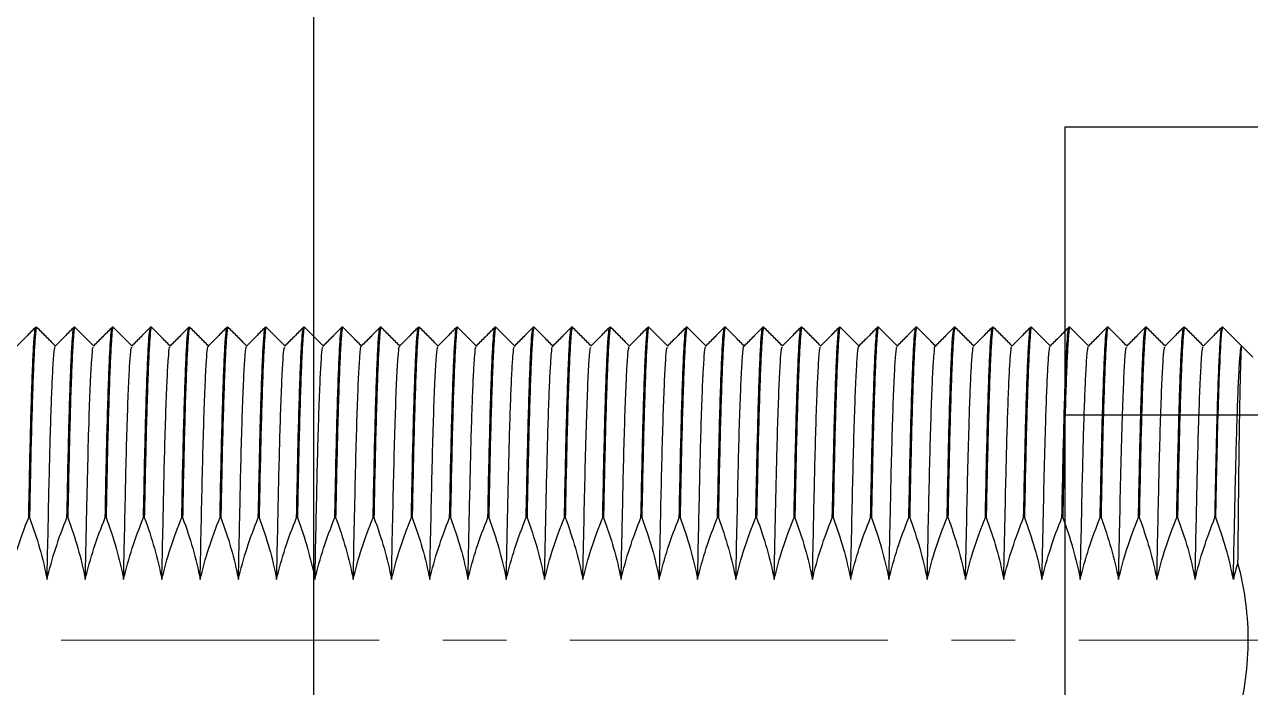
# Model space of a CAD drawing. Extents: x 500 to 100500, y -14500 to 21140.
# Drawn here: x 12387.15 to 12436.11, y -6806.92 to -6780.45 of the extents above; entities that cross this region are included whole.
import ezdxf

# ---------------------------------------------------------------- set-up
doc = ezdxf.new("R2010")
doc.units = 0
doc.linetypes.add('CENTER2', pattern=[28.575, 19.05, -3.175, 3.175, -3.175])
doc.linetypes.add('CENTERX2', pattern=[20.32, 12.7, -2.54, 2.54, -2.54])
doc.layers.get('0').update_dxf_attribs({"linetype": 'CONTINUOUS'})
doc.layers.add('D', color=7, linetype='CONTINUOUS')
doc.layers.add('M06SMMF-001B', color=7, linetype='CONTINUOUS')

# ---------------------------------------------------------------- blocks, each defined once
blk = doc.blocks.new('Kr2-adsfa2-l065-A$C040E6A72')
for p, q in [((59.059, 25.003), (59.025, 25.003)), ((60.587, 25.003), (60.553, 25.003)), ((62.116, 25.003), (62.082, 25.003)), ((63.644, 25.003), (63.61, 25.003)), ((65.172, 25.003), (65.138, 25.003)), ((66.7, 25.003), (66.666, 25.003)), ((68.229, 25.003), (68.195, 25.003)), ((69.757, 25.003), (69.723, 25.003)), ((71.285, 25.003), (71.251, 25.003)), ((72.814, 25.003), (72.78, 25.003)), ((74.342, 25.003), (74.308, 25.003)), ((75.87, 25.003), (75.836, 25.003)), ((77.399, 25.003), (77.365, 25.003)), ((78.927, 25.003), (78.893, 25.003)), ((80.455, 25.003), (80.421, 25.003)), ((81.984, 25.003), (81.949, 25.003)), ((83.512, 25.003), (83.478, 25.003)), ((85.04, 25.003), (85.006, 25.003)), ((86.568, 25.003), (86.534, 25.003)), ((88.097, 25.003), (88.063, 25.003)), ((89.625, 25.003), (89.591, 25.003)), ((91.153, 25.003), (91.119, 25.003)), ((92.682, 25.003), (92.648, 25.003)), ((94.21, 25.003), (94.176, 25.003)), ((95.738, 25.003), (95.704, 25.003)), ((97.267, 25.003), (97.232, 25.003)), ((98.795, 25.003), (98.761, 25.003)), ((100.323, 25.003), (100.289, 25.003)), ((101.851, 25.003), (101.817, 25.003)), ((103.38, 25.003), (103.346, 25.003)), ((104.908, 25.003), (104.874, 25.003)), ((106.436, 25.003), (106.402, 25.003)), ((107.183, 24.255), (106.436, 25.003)), ((107.636, 23.803), (107.183, 24.255)), ((58.777, 17.402), (58.743, 17.402)), ((60.305, 17.402), (60.271, 17.402)), ((61.833, 17.402), (61.799, 17.402)), ((63.361, 17.402), (63.328, 17.402)), ((64.89, 17.402), (64.856, 17.402)), ((66.418, 17.402), (66.384, 17.402)), ((67.946, 17.402), (67.913, 17.402)), ((69.475, 17.402), (69.441, 17.402)), ((71.003, 17.402), (70.969, 17.402)), ((72.531, 17.402), (72.498, 17.402)), ((74.06, 17.402), (74.026, 17.402)), ((75.588, 17.402), (75.554, 17.402)), ((77.116, 17.402), (77.082, 17.402)), ((78.645, 17.402), (78.611, 17.402)), ((80.173, 17.402), (80.139, 17.402)), ((81.701, 17.402), (81.667, 17.402)), ((83.229, 17.402), (83.196, 17.402)), ((84.758, 17.402), (84.724, 17.402)), ((86.286, 17.402), (86.252, 17.402)), ((87.814, 17.402), (87.781, 17.402)), ((89.343, 17.402), (89.309, 17.402)), ((90.871, 17.402), (90.837, 17.402)), ((92.399, 17.402), (92.365, 17.402)), ((93.928, 17.402), (93.894, 17.402)), ((95.456, 17.402), (95.422, 17.402)), ((96.984, 17.402), (96.95, 17.402)), ((98.512, 17.402), (98.479, 17.402)), ((100.041, 17.402), (100.007, 17.402)), ((101.569, 17.402), (101.535, 17.402)), ((103.097, 17.402), (103.064, 17.402)), ((104.626, 17.402), (104.592, 17.402)), ((106.154, 17.402), (106.12, 17.402))]:
    blk.add_line(p, q)
at = {"color": 1, "linetype": 'CENTERX2', "lineweight": 0}
blk.add_line((154.021, 12.503), (0, 12.503), dxfattribs=at)
for points, knots in [([(59.021, 25.001), (58.897, 24.876), (58.647, 24.627), (58.398, 24.378), (58.274, 24.253)], [0, 0, 0, 0, 0.500001, 1, 1, 1, 1]), ([(59.059, 24.977), (59.057, 24.985), (59.042, 25.041), (59.014, 24.8), (58.972, 24.243), (58.929, 23.313), (58.886, 22.095), (58.844, 20.588), (58.809, 19.007), (58.786, 17.882), (58.777, 17.402)], [0, 0, 0, 0, 0.02438, 0.166747, 0.313242, 0.455609, 0.602104, 0.74448, 0.890986, 1, 1, 1, 1]), ([(59.806, 24.258), (59.683, 24.381), (59.435, 24.629), (59.187, 24.876), (59.063, 25.001)], [0, 0, 0, 0, 0.497255, 1, 1, 1, 1]), ([(60.55, 25.001), (60.425, 24.876), (60.176, 24.627), (59.927, 24.378), (59.802, 24.253)], [0, 0, 0, 0, 0.500001, 1, 1, 1, 1]), ([(60.587, 24.977), (60.585, 24.985), (60.57, 25.041), (60.542, 24.8), (60.5, 24.243), (60.457, 23.313), (60.414, 22.095), (60.372, 20.588), (60.337, 19.007), (60.315, 17.882), (60.305, 17.402)], [0, 0, 0, 0, 0.02438, 0.166747, 0.313242, 0.455609, 0.602104, 0.74448, 0.890986, 1, 1, 1, 1]), ([(61.334, 24.258), (61.211, 24.381), (60.963, 24.629), (60.716, 24.876), (60.591, 25.001)], [0, 0, 0, 0, 0.497255, 1, 1, 1, 1]), ([(62.078, 25.001), (61.953, 24.876), (61.704, 24.627), (61.455, 24.378), (61.33, 24.253)], [0, 0, 0, 0, 0.500001, 1, 1, 1, 1]), ([(62.116, 24.977), (62.113, 24.985), (62.099, 25.041), (62.07, 24.8), (62.029, 24.243), (61.985, 23.313), (61.943, 22.095), (61.901, 20.588), (61.865, 19.007), (61.843, 17.882), (61.833, 17.402)], [0, 0, 0, 0, 0.0243804, 0.1667468, 0.3132418, 0.4556089, 0.602104, 0.7444802, 0.8909859, 1, 1, 1, 1]), ([(62.863, 24.258), (62.739, 24.381), (62.492, 24.629), (62.244, 24.876), (62.119, 25.001)], [0, 0, 0, 0, 0.497255, 1, 1, 1, 1]), ([(63.606, 25.001), (63.482, 24.876), (63.232, 24.627), (62.983, 24.378), (62.859, 24.253)], [0, 0, 0, 0, 0.500001, 1, 1, 1, 1]), ([(63.644, 24.977), (63.642, 24.985), (63.627, 25.041), (63.599, 24.8), (63.557, 24.243), (63.514, 23.313), (63.471, 22.095), (63.429, 20.588), (63.394, 19.007), (63.371, 17.882), (63.361, 17.402)], [0, 0, 0, 0, 0.02438, 0.166747, 0.313242, 0.455609, 0.602104, 0.74448, 0.890986, 1, 1, 1, 1]), ([(64.391, 24.258), (64.268, 24.381), (64.02, 24.629), (63.772, 24.876), (63.648, 25.001)], [0, 0, 0, 0, 0.497255, 1, 1, 1, 1]), ([(65.134, 25.001), (65.01, 24.876), (64.761, 24.627), (64.512, 24.378), (64.387, 24.253)], [0, 0, 0, 0, 0.500001, 1, 1, 1, 1]), ([(65.172, 24.977), (65.17, 24.985), (65.155, 25.041), (65.127, 24.8), (65.085, 24.243), (65.042, 23.313), (64.999, 22.095), (64.957, 20.588), (64.922, 19.007), (64.899, 17.882), (64.89, 17.402)], [0, 0, 0, 0, 0.02438, 0.166747, 0.313242, 0.455609, 0.602104, 0.74448, 0.890986, 1, 1, 1, 1]), ([(65.919, 24.258), (65.796, 24.381), (65.548, 24.629), (65.3, 24.876), (65.176, 25.001)], [0, 0, 0, 0, 0.4972554, 1, 1, 1, 1]), ([(66.663, 25.001), (66.538, 24.876), (66.289, 24.627), (66.04, 24.378), (65.915, 24.253)], [0, 0, 0, 0, 0.500001, 1, 1, 1, 1]), ([(66.7, 24.977), (66.698, 24.985), (66.684, 25.041), (66.655, 24.8), (66.614, 24.243), (66.57, 23.313), (66.528, 22.095), (66.486, 20.588), (66.45, 19.007), (66.428, 17.882), (66.418, 17.402)], [0, 0, 0, 0, 0.02438, 0.166747, 0.313242, 0.455609, 0.602104, 0.74448, 0.890986, 1, 1, 1, 1]), ([(67.448, 24.258), (67.324, 24.381), (67.077, 24.629), (66.829, 24.876), (66.704, 25.001)], [0, 0, 0, 0, 0.497255, 1, 1, 1, 1]), ([(68.191, 25.001), (68.066, 24.876), (67.817, 24.627), (67.568, 24.378), (67.444, 24.253)], [0, 0, 0, 0, 0.500001, 1, 1, 1, 1]), ([(68.229, 24.977), (68.227, 24.985), (68.212, 25.041), (68.184, 24.8), (68.142, 24.243), (68.099, 23.313), (68.056, 22.095), (68.014, 20.588), (67.979, 19.007), (67.956, 17.882), (67.946, 17.402)], [0, 0, 0, 0, 0.02438, 0.166747, 0.313242, 0.455609, 0.602104, 0.74448, 0.890986, 1, 1, 1, 1]), ([(68.976, 24.258), (68.853, 24.381), (68.605, 24.629), (68.357, 24.876), (68.232, 25.001)], [0, 0, 0, 0, 0.497255, 1, 1, 1, 1]), ([(69.719, 25.001), (69.595, 24.876), (69.346, 24.627), (69.096, 24.378), (68.972, 24.253)], [0, 0, 0, 0, 0.500001, 1, 1, 1, 1]), ([(69.757, 24.977), (69.755, 24.985), (69.74, 25.041), (69.712, 24.8), (69.67, 24.243), (69.627, 23.313), (69.584, 22.095), (69.542, 20.588), (69.507, 19.007), (69.484, 17.882), (69.475, 17.402)], [0, 0, 0, 0, 0.02438, 0.166747, 0.313242, 0.455609, 0.602104, 0.74448, 0.890986, 1, 1, 1, 1]), ([(70.504, 24.258), (70.381, 24.381), (70.133, 24.629), (69.885, 24.876), (69.761, 25.001)], [0, 0, 0, 0, 0.497255, 1, 1, 1, 1]), ([(71.248, 25.001), (71.123, 24.876), (70.874, 24.627), (70.625, 24.378), (70.5, 24.253)], [0, 0, 0, 0, 0.500001, 1, 1, 1, 1]), ([(71.285, 24.977), (71.283, 24.985), (71.268, 25.041), (71.24, 24.8), (71.198, 24.243), (71.155, 23.313), (71.113, 22.095), (71.071, 20.588), (71.035, 19.007), (71.013, 17.882), (71.003, 17.402)], [0, 0, 0, 0, 0.02438, 0.166747, 0.313242, 0.455609, 0.602104, 0.74448, 0.890986, 1, 1, 1, 1]), ([(72.033, 24.258), (71.909, 24.381), (71.661, 24.629), (71.414, 24.876), (71.289, 25.001)], [0, 0, 0, 0, 0.497255, 1, 1, 1, 1]), ([(72.776, 25.001), (72.651, 24.876), (72.402, 24.627), (72.153, 24.378), (72.028, 24.253)], [0, 0, 0, 0, 0.500001, 1, 1, 1, 1]), ([(72.814, 24.977), (72.812, 24.985), (72.797, 25.041), (72.769, 24.8), (72.727, 24.243), (72.684, 23.313), (72.641, 22.095), (72.599, 20.588), (72.564, 19.007), (72.541, 17.882), (72.531, 17.402)], [0, 0, 0, 0, 0.0243804, 0.1667468, 0.3132418, 0.4556089, 0.602104, 0.7444802, 0.8909859, 1, 1, 1, 1]), ([(73.561, 24.258), (73.438, 24.381), (73.19, 24.629), (72.942, 24.876), (72.817, 25.001)], [0, 0, 0, 0, 0.497255, 1, 1, 1, 1]), ([(74.304, 25.001), (74.18, 24.876), (73.93, 24.627), (73.681, 24.378), (73.557, 24.253)], [0, 0, 0, 0, 0.500001, 1, 1, 1, 1]), ([(74.342, 24.977), (74.34, 24.985), (74.325, 25.041), (74.297, 24.8), (74.255, 24.243), (74.212, 23.313), (74.169, 22.095), (74.127, 20.588), (74.092, 19.007), (74.069, 17.882), (74.06, 17.402)], [0, 0, 0, 0, 0.02438, 0.166747, 0.313242, 0.455609, 0.602104, 0.74448, 0.890986, 1, 1, 1, 1]), ([(75.089, 24.258), (74.966, 24.381), (74.718, 24.629), (74.47, 24.876), (74.346, 25.001)], [0, 0, 0, 0, 0.497255, 1, 1, 1, 1]), ([(75.833, 25.001), (75.708, 24.876), (75.459, 24.627), (75.21, 24.378), (75.085, 24.253)], [0, 0, 0, 0, 0.5000012, 1, 1, 1, 1]), ([(75.87, 24.977), (75.868, 24.985), (75.853, 25.041), (75.825, 24.8), (75.783, 24.243), (75.74, 23.313), (75.697, 22.095), (75.655, 20.588), (75.62, 19.007), (75.598, 17.882), (75.588, 17.402)], [0, 0, 0, 0, 0.0243804, 0.1667468, 0.3132418, 0.4556089, 0.602104, 0.7444802, 0.8909859, 1, 1, 1, 1]), ([(76.617, 24.258), (76.494, 24.381), (76.246, 24.629), (75.999, 24.876), (75.874, 25.001)], [0, 0, 0, 0, 0.497255, 1, 1, 1, 1]), ([(77.361, 25.001), (77.236, 24.876), (76.987, 24.627), (76.738, 24.378), (76.613, 24.253)], [0, 0, 0, 0, 0.500001, 1, 1, 1, 1]), ([(77.399, 24.977), (77.396, 24.985), (77.382, 25.041), (77.353, 24.8), (77.312, 24.243), (77.268, 23.313), (77.226, 22.095), (77.184, 20.588), (77.148, 19.007), (77.126, 17.882), (77.116, 17.402)], [0, 0, 0, 0, 0.02438, 0.166747, 0.313242, 0.455609, 0.602104, 0.74448, 0.890986, 1, 1, 1, 1]), ([(78.146, 24.258), (78.022, 24.381), (77.775, 24.629), (77.527, 24.876), (77.402, 25.001)], [0, 0, 0, 0, 0.497255, 1, 1, 1, 1]), ([(78.889, 25.001), (78.765, 24.876), (78.515, 24.627), (78.266, 24.378), (78.142, 24.253)], [0, 0, 0, 0, 0.500001, 1, 1, 1, 1]), ([(78.927, 24.977), (78.925, 24.985), (78.91, 25.041), (78.882, 24.8), (78.84, 24.243), (78.797, 23.313), (78.754, 22.095), (78.712, 20.588), (78.677, 19.007), (78.654, 17.882), (78.645, 17.402)], [0, 0, 0, 0, 0.02438, 0.166747, 0.313242, 0.455609, 0.602104, 0.74448, 0.890986, 1, 1, 1, 1]), ([(79.674, 24.258), (79.551, 24.381), (79.303, 24.629), (79.055, 24.876), (78.931, 25.001)], [0, 0, 0, 0, 0.497255, 1, 1, 1, 1]), ([(80.417, 25.001), (80.293, 24.876), (80.044, 24.627), (79.795, 24.378), (79.67, 24.253)], [0, 0, 0, 0, 0.500001, 1, 1, 1, 1]), ([(80.455, 24.977), (80.453, 24.985), (80.438, 25.041), (80.41, 24.8), (80.368, 24.243), (80.325, 23.313), (80.282, 22.095), (80.24, 20.588), (80.205, 19.007), (80.182, 17.882), (80.173, 17.402)], [0, 0, 0, 0, 0.02438, 0.166747, 0.313242, 0.455609, 0.602104, 0.74448, 0.890986, 1, 1, 1, 1]), ([(81.202, 24.258), (81.079, 24.381), (80.831, 24.629), (80.583, 24.876), (80.459, 25.001)], [0, 0, 0, 0, 0.497255, 1, 1, 1, 1]), ([(81.946, 25.001), (81.821, 24.876), (81.572, 24.627), (81.323, 24.378), (81.198, 24.253)], [0, 0, 0, 0, 0.500001, 1, 1, 1, 1]), ([(81.984, 24.977), (81.981, 24.985), (81.967, 25.041), (81.938, 24.8), (81.897, 24.243), (81.853, 23.313), (81.811, 22.095), (81.769, 20.588), (81.733, 19.007), (81.711, 17.882), (81.701, 17.402)], [0, 0, 0, 0, 0.02438, 0.166747, 0.313242, 0.455609, 0.602104, 0.74448, 0.890986, 1, 1, 1, 1]), ([(82.731, 24.258), (82.607, 24.381), (82.36, 24.629), (82.112, 24.876), (81.987, 25.001)], [0, 0, 0, 0, 0.497255, 1, 1, 1, 1]), ([(83.474, 25.001), (83.349, 24.876), (83.1, 24.627), (82.851, 24.378), (82.727, 24.253)], [0, 0, 0, 0, 0.500001, 1, 1, 1, 1]), ([(83.512, 24.977), (83.51, 24.985), (83.495, 25.041), (83.467, 24.8), (83.425, 24.243), (83.382, 23.313), (83.339, 22.095), (83.297, 20.588), (83.262, 19.007), (83.239, 17.882), (83.229, 17.402)], [0, 0, 0, 0, 0.02438, 0.166747, 0.313242, 0.455609, 0.602104, 0.74448, 0.890986, 1, 1, 1, 1]), ([(84.259, 24.258), (84.136, 24.381), (83.888, 24.629), (83.64, 24.876), (83.515, 25.001)], [0, 0, 0, 0, 0.497255, 1, 1, 1, 1]), ([(85.002, 25.001), (84.878, 24.876), (84.629, 24.627), (84.379, 24.378), (84.255, 24.253)], [0, 0, 0, 0, 0.500001, 1, 1, 1, 1]), ([(85.04, 24.977), (85.038, 24.985), (85.023, 25.041), (84.995, 24.8), (84.953, 24.243), (84.91, 23.313), (84.867, 22.095), (84.825, 20.588), (84.79, 19.007), (84.767, 17.882), (84.758, 17.402)], [0, 0, 0, 0, 0.02438, 0.166747, 0.313242, 0.455609, 0.602104, 0.74448, 0.890986, 1, 1, 1, 1]), ([(85.787, 24.258), (85.664, 24.381), (85.416, 24.629), (85.168, 24.876), (85.044, 25.001)], [0, 0, 0, 0, 0.497255, 1, 1, 1, 1]), ([(86.531, 25.001), (86.406, 24.876), (86.157, 24.627), (85.908, 24.378), (85.783, 24.253)], [0, 0, 0, 0, 0.500001, 1, 1, 1, 1]), ([(86.568, 24.977), (86.566, 24.985), (86.551, 25.041), (86.523, 24.8), (86.481, 24.243), (86.438, 23.313), (86.396, 22.095), (86.354, 20.588), (86.318, 19.007), (86.296, 17.882), (86.286, 17.402)], [0, 0, 0, 0, 0.02438, 0.166747, 0.313242, 0.455609, 0.602104, 0.74448, 0.890986, 1, 1, 1, 1]), ([(87.316, 24.258), (87.192, 24.381), (86.944, 24.629), (86.697, 24.876), (86.572, 25.001)], [0, 0, 0, 0, 0.497255, 1, 1, 1, 1]), ([(88.059, 25.001), (87.934, 24.876), (87.685, 24.627), (87.436, 24.378), (87.311, 24.253)], [0, 0, 0, 0, 0.500001, 1, 1, 1, 1]), ([(88.097, 24.977), (88.095, 24.985), (88.08, 25.041), (88.052, 24.8), (88.01, 24.243), (87.967, 23.313), (87.924, 22.095), (87.882, 20.588), (87.847, 19.007), (87.824, 17.882), (87.814, 17.402)], [0, 0, 0, 0, 0.02438, 0.166747, 0.313242, 0.455609, 0.602104, 0.74448, 0.890986, 1, 1, 1, 1]), ([(88.844, 24.258), (88.721, 24.381), (88.473, 24.629), (88.225, 24.876), (88.1, 25.001)], [0, 0, 0, 0, 0.497255, 1, 1, 1, 1]), ([(89.587, 25.001), (89.463, 24.876), (89.213, 24.627), (88.964, 24.378), (88.84, 24.253)], [0, 0, 0, 0, 0.500001, 1, 1, 1, 1]), ([(89.625, 24.977), (89.623, 24.985), (89.608, 25.041), (89.58, 24.8), (89.538, 24.243), (89.495, 23.313), (89.452, 22.095), (89.41, 20.588), (89.375, 19.007), (89.352, 17.882), (89.343, 17.402)], [0, 0, 0, 0, 0.02438, 0.166747, 0.313242, 0.455609, 0.602104, 0.74448, 0.890986, 1, 1, 1, 1]), ([(90.372, 24.258), (90.249, 24.381), (90.001, 24.629), (89.753, 24.876), (89.629, 25.001)], [0, 0, 0, 0, 0.497255, 1, 1, 1, 1]), ([(91.116, 25.001), (90.991, 24.876), (90.742, 24.627), (90.493, 24.378), (90.368, 24.253)], [0, 0, 0, 0, 0.500001, 1, 1, 1, 1]), ([(91.153, 24.977), (91.151, 24.985), (91.136, 25.041), (91.108, 24.8), (91.066, 24.243), (91.023, 23.313), (90.981, 22.095), (90.938, 20.588), (90.903, 19.007), (90.881, 17.882), (90.871, 17.402)], [0, 0, 0, 0, 0.02438, 0.166747, 0.313242, 0.455609, 0.602104, 0.74448, 0.890986, 1, 1, 1, 1]), ([(91.9, 24.258), (91.777, 24.381), (91.529, 24.629), (91.282, 24.876), (91.157, 25.001)], [0, 0, 0, 0, 0.497255, 1, 1, 1, 1]), ([(92.644, 25.001), (92.519, 24.876), (92.27, 24.627), (92.021, 24.378), (91.896, 24.253)], [0, 0, 0, 0, 0.500001, 1, 1, 1, 1]), ([(92.682, 24.977), (92.679, 24.985), (92.665, 25.041), (92.636, 24.8), (92.595, 24.243), (92.551, 23.313), (92.509, 22.095), (92.467, 20.588), (92.431, 19.007), (92.409, 17.882), (92.399, 17.402)], [0, 0, 0, 0, 0.02438, 0.166747, 0.313242, 0.455609, 0.602104, 0.74448, 0.890986, 1, 1, 1, 1]), ([(93.429, 24.258), (93.306, 24.381), (93.058, 24.629), (92.81, 24.876), (92.685, 25.001)], [0, 0, 0, 0, 0.497255, 1, 1, 1, 1]), ([(94.172, 25.001), (94.048, 24.876), (93.798, 24.627), (93.549, 24.378), (93.425, 24.253)], [0, 0, 0, 0, 0.500001, 1, 1, 1, 1]), ([(94.21, 24.977), (94.208, 24.985), (94.193, 25.041), (94.165, 24.8), (94.123, 24.243), (94.08, 23.313), (94.037, 22.095), (93.995, 20.588), (93.96, 19.007), (93.937, 17.882), (93.928, 17.402)], [0, 0, 0, 0, 0.02438, 0.166747, 0.313242, 0.455609, 0.602104, 0.74448, 0.890986, 1, 1, 1, 1]), ([(94.957, 24.258), (94.834, 24.381), (94.586, 24.629), (94.338, 24.876), (94.214, 25.001)], [0, 0, 0, 0, 0.497255, 1, 1, 1, 1]), ([(95.7, 25.001), (95.576, 24.876), (95.327, 24.627), (95.078, 24.378), (94.953, 24.253)], [0, 0, 0, 0, 0.500001, 1, 1, 1, 1]), ([(95.738, 24.977), (95.736, 24.985), (95.721, 25.041), (95.693, 24.8), (95.651, 24.243), (95.608, 23.313), (95.565, 22.095), (95.523, 20.588), (95.488, 19.007), (95.465, 17.882), (95.456, 17.402)], [0, 0, 0, 0, 0.02438, 0.166747, 0.313242, 0.455609, 0.602104, 0.74448, 0.890986, 1, 1, 1, 1]), ([(96.485, 24.258), (96.362, 24.381), (96.114, 24.629), (95.866, 24.876), (95.742, 25.001)], [0, 0, 0, 0, 0.497255, 1, 1, 1, 1]), ([(97.229, 25.001), (97.104, 24.876), (96.855, 24.627), (96.606, 24.378), (96.481, 24.253)], [0, 0, 0, 0, 0.500001, 1, 1, 1, 1]), ([(97.267, 24.977), (97.264, 24.985), (97.25, 25.041), (97.221, 24.8), (97.18, 24.243), (97.136, 23.313), (97.094, 22.095), (97.052, 20.588), (97.016, 19.007), (96.994, 17.882), (96.984, 17.402)], [0, 0, 0, 0, 0.0243804, 0.1667468, 0.3132418, 0.4556089, 0.602104, 0.7444802, 0.8909859, 1, 1, 1, 1]), ([(98.014, 24.258), (97.89, 24.381), (97.643, 24.629), (97.395, 24.876), (97.27, 25.001)], [0, 0, 0, 0, 0.497255, 1, 1, 1, 1]), ([(98.757, 25.001), (98.632, 24.876), (98.383, 24.627), (98.134, 24.378), (98.01, 24.253)], [0, 0, 0, 0, 0.500001, 1, 1, 1, 1]), ([(98.795, 24.977), (98.793, 24.985), (98.778, 25.041), (98.75, 24.8), (98.708, 24.243), (98.665, 23.313), (98.622, 22.095), (98.58, 20.588), (98.545, 19.007), (98.522, 17.882), (98.512, 17.402)], [0, 0, 0, 0, 0.02438, 0.166747, 0.313242, 0.455609, 0.602104, 0.74448, 0.890986, 1, 1, 1, 1]), ([(99.542, 24.258), (99.419, 24.381), (99.171, 24.629), (98.923, 24.876), (98.799, 25.001)], [0, 0, 0, 0, 0.497255, 1, 1, 1, 1]), ([(100.285, 25.001), (100.161, 24.876), (99.912, 24.627), (99.662, 24.378), (99.538, 24.253)], [0, 0, 0, 0, 0.500001, 1, 1, 1, 1]), ([(100.323, 24.977), (100.321, 24.985), (100.306, 25.041), (100.278, 24.8), (100.236, 24.243), (100.193, 23.313), (100.15, 22.095), (100.108, 20.588), (100.073, 19.007), (100.05, 17.882), (100.041, 17.402)], [0, 0, 0, 0, 0.02438, 0.166747, 0.313242, 0.455609, 0.602104, 0.74448, 0.890986, 1, 1, 1, 1]), ([(101.07, 24.258), (100.947, 24.381), (100.699, 24.629), (100.451, 24.876), (100.327, 25.001)], [0, 0, 0, 0, 0.497255, 1, 1, 1, 1]), ([(101.814, 25.001), (101.689, 24.876), (101.44, 24.627), (101.191, 24.378), (101.066, 24.253)], [0, 0, 0, 0, 0.500001, 1, 1, 1, 1]), ([(101.851, 24.977), (101.849, 24.985), (101.834, 25.041), (101.806, 24.8), (101.764, 24.243), (101.721, 23.313), (101.679, 22.095), (101.637, 20.588), (101.601, 19.007), (101.579, 17.882), (101.569, 17.402)], [0, 0, 0, 0, 0.02438, 0.166747, 0.313242, 0.455609, 0.602104, 0.74448, 0.890986, 1, 1, 1, 1]), ([(102.599, 24.258), (102.475, 24.381), (102.228, 24.629), (101.98, 24.876), (101.855, 25.001)], [0, 0, 0, 0, 0.497255, 1, 1, 1, 1]), ([(103.342, 25.001), (103.217, 24.876), (102.968, 24.627), (102.719, 24.378), (102.594, 24.253)], [0, 0, 0, 0, 0.500001, 1, 1, 1, 1]), ([(103.38, 24.977), (103.378, 24.985), (103.363, 25.041), (103.335, 24.8), (103.293, 24.243), (103.25, 23.313), (103.207, 22.095), (103.165, 20.588), (103.13, 19.007), (103.107, 17.882), (103.097, 17.402)], [0, 0, 0, 0, 0.02438, 0.166747, 0.313242, 0.455609, 0.602104, 0.74448, 0.890986, 1, 1, 1, 1]), ([(104.127, 24.258), (104.004, 24.381), (103.756, 24.629), (103.508, 24.876), (103.383, 25.001)], [0, 0, 0, 0, 0.497255, 1, 1, 1, 1]), ([(104.87, 25.001), (104.746, 24.876), (104.497, 24.627), (104.247, 24.378), (104.123, 24.253)], [0, 0, 0, 0, 0.500001, 1, 1, 1, 1]), ([(104.908, 24.977), (104.906, 24.985), (104.891, 25.041), (104.863, 24.8), (104.821, 24.243), (104.778, 23.313), (104.735, 22.095), (104.693, 20.588), (104.658, 19.007), (104.635, 17.882), (104.626, 17.402)], [0, 0, 0, 0, 0.02438, 0.166747, 0.313242, 0.455609, 0.602104, 0.74448, 0.890986, 1, 1, 1, 1]), ([(105.655, 24.258), (105.532, 24.381), (105.284, 24.629), (105.036, 24.876), (104.912, 25.001)], [0, 0, 0, 0, 0.497255, 1, 1, 1, 1]), ([(106.399, 25.001), (106.274, 24.876), (106.025, 24.627), (105.776, 24.378), (105.651, 24.253)], [0, 0, 0, 0, 0.500001, 1, 1, 1, 1]), ([(106.154, 17.402), (106.16, 17.678), (106.165, 17.947), (106.176, 18.472), (106.181, 18.726), (106.197, 19.478), (106.208, 19.967), (106.242, 21.37), (106.267, 22.216), (106.318, 23.599), (106.344, 24.135), (106.393, 24.836), (106.416, 25.003), (106.436, 25.003)], [0, 0, 0, 0, 0.0625, 0.0625, 0.125, 0.125, 0.25, 0.25, 0.5, 0.5, 0.75, 0.75, 1, 1, 1, 1]), ([(58.743, 17.402), (58.757, 18.092), (58.783, 19.406), (58.824, 21.107), (58.866, 22.517), (58.909, 23.654), (58.952, 24.454), (58.99, 24.92), (59.012, 24.951), (59.021, 24.965)], [0, 0, 0, 0, 0.1601388, 0.3046605, 0.4533732, 0.5978985, 0.7466146, 0.8911471, 1, 1, 1, 1]), ([(60.271, 17.402), (60.285, 18.092), (60.311, 19.406), (60.352, 21.107), (60.394, 22.517), (60.438, 23.654), (60.48, 24.454), (60.518, 24.92), (60.54, 24.951), (60.549, 24.965)], [0, 0, 0, 0, 0.1601388, 0.3046605, 0.4533732, 0.5978985, 0.7466146, 0.8911471, 1, 1, 1, 1]), ([(61.799, 17.402), (61.813, 18.092), (61.839, 19.406), (61.88, 21.107), (61.923, 22.517), (61.966, 23.654), (62.008, 24.454), (62.046, 24.92), (62.068, 24.951), (62.078, 24.965)], [0, 0, 0, 0, 0.160139, 0.30466, 0.453373, 0.597899, 0.746615, 0.891147, 1, 1, 1, 1]), ([(63.328, 17.402), (63.342, 18.092), (63.368, 19.406), (63.409, 21.107), (63.451, 22.517), (63.494, 23.654), (63.537, 24.454), (63.575, 24.92), (63.596, 24.951), (63.606, 24.965)], [0, 0, 0, 0, 0.1601388, 0.3046605, 0.4533732, 0.5978985, 0.7466146, 0.8911471, 1, 1, 1, 1]), ([(64.856, 17.402), (64.87, 18.092), (64.896, 19.406), (64.937, 21.107), (64.979, 22.517), (65.022, 23.654), (65.065, 24.454), (65.103, 24.92), (65.125, 24.951), (65.134, 24.965)], [0, 0, 0, 0, 0.160139, 0.30466, 0.453373, 0.597899, 0.746615, 0.891147, 1, 1, 1, 1]), ([(66.384, 17.402), (66.398, 18.092), (66.424, 19.406), (66.465, 21.107), (66.507, 22.517), (66.551, 23.654), (66.593, 24.454), (66.631, 24.92), (66.653, 24.951), (66.662, 24.965)], [0, 0, 0, 0, 0.160139, 0.30466, 0.453373, 0.597899, 0.746615, 0.891147, 1, 1, 1, 1]), ([(67.913, 17.402), (67.926, 18.092), (67.953, 19.406), (67.994, 21.107), (68.036, 22.517), (68.079, 23.654), (68.122, 24.454), (68.16, 24.92), (68.181, 24.951), (68.191, 24.965)], [0, 0, 0, 0, 0.160139, 0.30466, 0.453373, 0.597899, 0.746615, 0.891147, 1, 1, 1, 1]), ([(69.441, 17.402), (69.455, 18.092), (69.481, 19.406), (69.522, 21.107), (69.564, 22.517), (69.607, 23.654), (69.65, 24.454), (69.688, 24.92), (69.71, 24.951), (69.719, 24.965)], [0, 0, 0, 0, 0.160139, 0.30466, 0.453373, 0.597899, 0.746615, 0.891147, 1, 1, 1, 1]), ([(70.969, 17.402), (70.976, 17.75), (70.991, 18.448), (71.016, 19.698), (71.05, 21.109), (71.092, 22.516), (71.136, 23.654), (71.178, 24.454), (71.216, 24.92), (71.238, 24.951), (71.247, 24.965)], [0, 0, 0, 0, 0.0798, 0.160282, 0.304779, 0.453466, 0.597967, 0.746658, 0.891166, 1, 1, 1, 1]), ([(72.498, 17.402), (72.511, 18.092), (72.538, 19.406), (72.579, 21.107), (72.621, 22.517), (72.664, 23.654), (72.706, 24.454), (72.744, 24.92), (72.766, 24.951), (72.776, 24.965)], [0, 0, 0, 0, 0.160139, 0.30466, 0.453373, 0.597899, 0.746615, 0.891147, 1, 1, 1, 1]), ([(74.026, 17.402), (74.033, 17.75), (74.047, 18.448), (74.073, 19.698), (74.107, 21.109), (74.149, 22.516), (74.192, 23.654), (74.235, 24.454), (74.273, 24.92), (74.295, 24.951), (74.304, 24.965)], [0, 0, 0, 0, 0.0798001, 0.1602816, 0.3047788, 0.4534662, 0.5979669, 0.7466577, 0.8911657, 1, 1, 1, 1]), ([(75.554, 17.402), (75.568, 18.092), (75.594, 19.406), (75.635, 21.107), (75.677, 22.517), (75.721, 23.654), (75.763, 24.454), (75.801, 24.92), (75.823, 24.951), (75.832, 24.965)], [0, 0, 0, 0, 0.160139, 0.30466, 0.453373, 0.597899, 0.746615, 0.891147, 1, 1, 1, 1]), ([(77.082, 17.402), (77.096, 18.092), (77.122, 19.406), (77.164, 21.107), (77.206, 22.517), (77.249, 23.654), (77.291, 24.454), (77.329, 24.92), (77.351, 24.951), (77.361, 24.965)], [0, 0, 0, 0, 0.1601388, 0.3046605, 0.4533732, 0.5978985, 0.7466146, 0.8911471, 1, 1, 1, 1]), ([(78.611, 17.402), (78.625, 18.092), (78.651, 19.406), (78.692, 21.107), (78.734, 22.517), (78.777, 23.654), (78.82, 24.454), (78.858, 24.92), (78.879, 24.951), (78.889, 24.965)], [0, 0, 0, 0, 0.160139, 0.30466, 0.453373, 0.597899, 0.746615, 0.891147, 1, 1, 1, 1]), ([(80.139, 17.402), (80.153, 18.092), (80.179, 19.406), (80.22, 21.107), (80.262, 22.517), (80.305, 23.654), (80.348, 24.454), (80.386, 24.92), (80.408, 24.951), (80.417, 24.965)], [0, 0, 0, 0, 0.160139, 0.30466, 0.453373, 0.597899, 0.746615, 0.891147, 1, 1, 1, 1]), ([(81.667, 17.402), (81.681, 18.092), (81.707, 19.406), (81.748, 21.107), (81.79, 22.517), (81.834, 23.654), (81.876, 24.454), (81.914, 24.92), (81.936, 24.951), (81.945, 24.965)], [0, 0, 0, 0, 0.160139, 0.30466, 0.453373, 0.597899, 0.746615, 0.891147, 1, 1, 1, 1]), ([(83.196, 17.402), (83.209, 18.092), (83.236, 19.406), (83.277, 21.107), (83.319, 22.517), (83.362, 23.654), (83.405, 24.454), (83.443, 24.92), (83.464, 24.951), (83.474, 24.965)], [0, 0, 0, 0, 0.1601388, 0.3046605, 0.4533732, 0.5978985, 0.7466146, 0.8911471, 1, 1, 1, 1]), ([(84.724, 17.402), (84.738, 18.092), (84.764, 19.406), (84.805, 21.107), (84.847, 22.517), (84.89, 23.654), (84.933, 24.454), (84.971, 24.92), (84.993, 24.951), (85.002, 24.965)], [0, 0, 0, 0, 0.160139, 0.30466, 0.453373, 0.597899, 0.746615, 0.891147, 1, 1, 1, 1]), ([(86.252, 17.402), (86.266, 18.092), (86.292, 19.406), (86.333, 21.107), (86.375, 22.517), (86.419, 23.654), (86.461, 24.454), (86.499, 24.92), (86.521, 24.951), (86.53, 24.965)], [0, 0, 0, 0, 0.160139, 0.30466, 0.453373, 0.597899, 0.746615, 0.891147, 1, 1, 1, 1]), ([(87.781, 17.402), (87.794, 18.092), (87.821, 19.406), (87.862, 21.107), (87.904, 22.517), (87.947, 23.654), (87.989, 24.454), (88.027, 24.92), (88.049, 24.951), (88.059, 24.965)], [0, 0, 0, 0, 0.1601388, 0.3046605, 0.4533732, 0.5978985, 0.7466146, 0.8911471, 1, 1, 1, 1]), ([(89.309, 17.402), (89.323, 18.092), (89.349, 19.406), (89.39, 21.107), (89.432, 22.517), (89.475, 23.654), (89.518, 24.454), (89.556, 24.92), (89.578, 24.951), (89.587, 24.965)], [0, 0, 0, 0, 0.160139, 0.30466, 0.453373, 0.597899, 0.746615, 0.891147, 1, 1, 1, 1]), ([(90.837, 17.402), (90.851, 18.092), (90.877, 19.406), (90.918, 21.107), (90.96, 22.517), (91.004, 23.654), (91.046, 24.454), (91.084, 24.92), (91.106, 24.951), (91.115, 24.965)], [0, 0, 0, 0, 0.1601388, 0.3046605, 0.4533732, 0.5978985, 0.7466146, 0.8911471, 1, 1, 1, 1]), ([(92.365, 17.402), (92.379, 18.092), (92.405, 19.406), (92.447, 21.107), (92.489, 22.517), (92.532, 23.654), (92.574, 24.454), (92.612, 24.92), (92.634, 24.951), (92.644, 24.965)], [0, 0, 0, 0, 0.160139, 0.30466, 0.453373, 0.597899, 0.746615, 0.891147, 1, 1, 1, 1]), ([(93.894, 17.402), (93.908, 18.092), (93.934, 19.406), (93.975, 21.107), (94.017, 22.517), (94.06, 23.654), (94.103, 24.454), (94.141, 24.92), (94.162, 24.951), (94.172, 24.965)], [0, 0, 0, 0, 0.160139, 0.30466, 0.453373, 0.597899, 0.746615, 0.891147, 1, 1, 1, 1]), ([(95.422, 17.402), (95.436, 18.092), (95.462, 19.406), (95.503, 21.107), (95.545, 22.517), (95.588, 23.654), (95.631, 24.454), (95.669, 24.92), (95.691, 24.951), (95.7, 24.965)], [0, 0, 0, 0, 0.160139, 0.30466, 0.453373, 0.597899, 0.746615, 0.891147, 1, 1, 1, 1]), ([(96.95, 17.402), (96.964, 18.092), (96.99, 19.406), (97.031, 21.107), (97.074, 22.517), (97.117, 23.654), (97.159, 24.454), (97.197, 24.92), (97.219, 24.951), (97.228, 24.965)], [0, 0, 0, 0, 0.160139, 0.30466, 0.453373, 0.597899, 0.746615, 0.891147, 1, 1, 1, 1]), ([(98.479, 17.402), (98.492, 18.092), (98.519, 19.406), (98.56, 21.107), (98.602, 22.517), (98.645, 23.654), (98.688, 24.454), (98.726, 24.92), (98.747, 24.951), (98.757, 24.965)], [0, 0, 0, 0, 0.1601388, 0.3046605, 0.4533732, 0.5978985, 0.7466146, 0.8911471, 1, 1, 1, 1]), ([(100.007, 17.402), (100.021, 18.092), (100.047, 19.406), (100.088, 21.107), (100.13, 22.517), (100.173, 23.654), (100.216, 24.454), (100.254, 24.92), (100.276, 24.951), (100.285, 24.965)], [0, 0, 0, 0, 0.160139, 0.30466, 0.453373, 0.597899, 0.746615, 0.891147, 1, 1, 1, 1]), ([(101.535, 17.402), (101.549, 18.092), (101.575, 19.406), (101.616, 21.107), (101.658, 22.517), (101.702, 23.654), (101.744, 24.454), (101.782, 24.92), (101.804, 24.951), (101.813, 24.965)], [0, 0, 0, 0, 0.160139, 0.30466, 0.453373, 0.597899, 0.746615, 0.891147, 1, 1, 1, 1]), ([(103.064, 17.402), (103.077, 18.092), (103.104, 19.406), (103.145, 21.107), (103.187, 22.517), (103.23, 23.654), (103.272, 24.454), (103.31, 24.92), (103.332, 24.951), (103.342, 24.965)], [0, 0, 0, 0, 0.160139, 0.30466, 0.453373, 0.597899, 0.746615, 0.891147, 1, 1, 1, 1]), ([(104.592, 17.402), (104.606, 18.092), (104.632, 19.406), (104.673, 21.107), (104.715, 22.517), (104.758, 23.654), (104.801, 24.454), (104.839, 24.92), (104.861, 24.951), (104.87, 24.965)], [0, 0, 0, 0, 0.160139, 0.30466, 0.453373, 0.597899, 0.746615, 0.891147, 1, 1, 1, 1]), ([(106.12, 17.402), (106.127, 17.75), (106.141, 18.448), (106.167, 19.698), (106.201, 21.109), (106.243, 22.516), (106.287, 23.654), (106.329, 24.454), (106.367, 24.92), (106.389, 24.951), (106.398, 24.965)], [0, 0, 0, 0, 0.0798, 0.160282, 0.304779, 0.453466, 0.597967, 0.746658, 0.891166, 1, 1, 1, 1]), ([(59.477, 14.927), (59.489, 15.52), (59.515, 16.69), (59.55, 18.353), (59.586, 19.912), (59.627, 21.324), (59.67, 22.516), (59.715, 23.475), (59.761, 24.116), (59.789, 24.194), (59.802, 24.231)], [0, 0, 0, 0, 0.11616, 0.229086, 0.348819, 0.47225, 0.597811, 0.723748, 0.872789, 1, 1, 1, 1]), ([(61.005, 14.927), (61.023, 15.751), (61.058, 17.374), (61.105, 19.567), (61.157, 21.398), (61.21, 22.818), (61.261, 23.75), (61.301, 24.216), (61.323, 24.203), (61.33, 24.199)], [0, 0, 0, 0, 0.161927, 0.319098, 0.481416, 0.632311, 0.783041, 0.930585, 1, 1, 1, 1]), ([(62.533, 14.927), (62.54, 15.264), (62.563, 16.299), (62.598, 17.945), (62.639, 19.769), (62.685, 21.367), (62.733, 22.683), (62.781, 23.621), (62.824, 24.159), (62.848, 24.201), (62.858, 24.219)], [0, 0, 0, 0, 0.065771, 0.202236, 0.336437, 0.475126, 0.616455, 0.757923, 0.897018, 1, 1, 1, 1]), ([(64.061, 14.927), (64.076, 15.578), (64.104, 16.859), (64.141, 18.634), (64.181, 20.293), (64.227, 21.778), (64.275, 22.997), (64.323, 23.814), (64.36, 24.221), (64.38, 24.21), (64.387, 24.206)], [0, 0, 0, 0, 0.127599, 0.25124, 0.376023, 0.515731, 0.657376, 0.798426, 0.936412, 1, 1, 1, 1]), ([(65.59, 14.927), (65.605, 15.64), (65.636, 17.042), (65.676, 18.969), (65.721, 20.692), (65.768, 22.152), (65.817, 23.279), (65.864, 23.971), (65.896, 24.275), (65.913, 24.231), (65.915, 24.225)], [0, 0, 0, 0, 0.139854, 0.275226, 0.413303, 0.555122, 0.698204, 0.838641, 0.97535, 1, 1, 1, 1]), ([(67.118, 14.927), (67.128, 15.402), (67.149, 16.343), (67.182, 17.89), (67.218, 19.534), (67.263, 21.165), (67.311, 22.524), (67.359, 23.518), (67.404, 24.126), (67.431, 24.201), (67.443, 24.236)], [0, 0, 0, 0, 0.092981, 0.184054, 0.317964, 0.456097, 0.597193, 0.738775, 0.878316, 1, 1, 1, 1]), ([(68.646, 14.927), (68.66, 15.568), (68.688, 16.831), (68.725, 18.582), (68.763, 20.175), (68.807, 21.626), (68.853, 22.853), (68.901, 23.728), (68.941, 24.193), (68.963, 24.204), (68.972, 24.208)], [0, 0, 0, 0, 0.125696, 0.247541, 0.370274, 0.49659, 0.638105, 0.779372, 0.917899, 1, 1, 1, 1]), ([(70.175, 14.927), (70.19, 15.623), (70.22, 16.993), (70.259, 18.879), (70.302, 20.573), (70.349, 22.023), (70.396, 23.164), (70.443, 23.904), (70.478, 24.251), (70.496, 24.219), (70.5, 24.212)], [0, 0, 0, 0, 0.13655, 0.268733, 0.403213, 0.541418, 0.681063, 0.819719, 0.957052, 1, 1, 1, 1]), ([(71.703, 14.927), (71.72, 15.701), (71.753, 17.226), (71.796, 19.238), (71.842, 20.959), (71.889, 22.355), (71.938, 23.419), (71.985, 24.037), (72.014, 24.3), (72.028, 24.249), (72.028, 24.248)], [0, 0, 0, 0, 0.152106, 0.299473, 0.437096, 0.578, 0.719736, 0.859767, 0.995731, 1, 1, 1, 1]), ([(73.231, 14.927), (73.239, 15.275), (73.263, 16.367), (73.3, 18.108), (73.344, 20.032), (73.393, 21.686), (73.445, 23.003), (73.495, 23.855), (73.533, 24.251), (73.552, 24.215), (73.557, 24.206)], [0, 0, 0, 0, 0.068079, 0.213387, 0.357019, 0.505665, 0.656713, 0.807099, 0.953841, 1, 1, 1, 1]), ([(74.76, 14.927), (74.775, 15.652), (74.806, 17.078), (74.848, 19.035), (74.893, 20.778), (74.942, 22.268), (74.993, 23.392), (75.042, 24.102), (75.071, 24.195), (75.085, 24.239)], [0, 0, 0, 0, 0.14225, 0.279946, 0.42064, 0.565079, 0.716203, 0.865459, 1, 1, 1, 1]), ([(76.288, 14.927), (76.297, 15.368), (76.32, 16.428), (76.355, 18.011), (76.39, 19.63), (76.431, 21.078), (76.473, 22.313), (76.516, 23.281), (76.558, 23.918), (76.59, 24.231), (76.608, 24.22), (76.613, 24.217)], [0, 0, 0, 0, 0.086271, 0.207191, 0.326347, 0.449203, 0.574497, 0.700501, 0.825422, 0.947563, 1, 1, 1, 1]), ([(77.816, 14.927), (77.829, 15.509), (77.854, 16.658), (77.888, 18.261), (77.923, 19.778), (77.962, 21.178), (78.004, 22.394), (78.048, 23.34), (78.089, 23.952), (78.121, 24.242), (78.137, 24.224), (78.142, 24.219)], [0, 0, 0, 0, 0.114059, 0.225022, 0.335337, 0.458431, 0.583841, 0.709828, 0.834602, 0.956476, 1, 1, 1, 1]), ([(79.344, 14.927), (79.356, 15.46), (79.381, 16.608), (79.416, 18.26), (79.453, 19.856), (79.493, 21.276), (79.536, 22.474), (79.579, 23.398), (79.621, 23.984), (79.651, 24.253), (79.666, 24.228), (79.67, 24.223)], [0, 0, 0, 0, 0.104418, 0.224733, 0.344333, 0.46766, 0.593179, 0.719141, 0.843761, 0.965363, 1, 1, 1, 1]), ([(80.873, 14.927), (80.89, 15.697), (80.923, 17.212), (80.966, 19.278), (81.015, 21.092), (81.067, 22.569), (81.119, 23.603), (81.163, 24.169), (81.188, 24.196), (81.198, 24.206)], [0, 0, 0, 0, 0.151215, 0.2977, 0.448216, 0.602419, 0.753399, 0.901771, 1, 1, 1, 1]), ([(82.401, 14.927), (82.411, 15.4), (82.432, 16.335), (82.465, 17.876), (82.501, 19.519), (82.546, 21.152), (82.594, 22.514), (82.642, 23.511), (82.687, 24.124), (82.714, 24.201), (82.726, 24.237)], [0, 0, 0, 0, 0.092413, 0.182946, 0.316845, 0.454944, 0.596024, 0.737612, 0.877179, 1, 1, 1, 1]), ([(83.929, 14.927), (83.942, 15.5), (83.966, 16.631), (84.003, 18.335), (84.041, 20.014), (84.088, 21.576), (84.136, 22.844), (84.184, 23.722), (84.224, 24.191), (84.246, 24.204), (84.255, 24.209)], [0, 0, 0, 0, 0.112235, 0.221491, 0.356202, 0.495421, 0.63693, 0.778212, 0.916772, 1, 1, 1, 1]), ([(85.458, 14.927), (85.473, 15.616), (85.502, 16.973), (85.542, 18.844), (85.584, 20.526), (85.63, 21.983), (85.678, 23.143), (85.726, 23.897), (85.76, 24.249), (85.779, 24.219), (85.783, 24.211)], [0, 0, 0, 0, 0.13526, 0.266203, 0.399281, 0.536073, 0.677802, 0.81857, 0.95594, 1, 1, 1, 1]), ([(86.986, 14.927), (86.989, 15.064), (87.007, 15.909), (87.04, 17.4), (87.08, 19.279), (87.124, 20.946), (87.172, 22.345), (87.22, 23.412), (87.267, 24.034), (87.296, 24.298), (87.311, 24.248), (87.311, 24.246)], [0, 0, 0, 0, 0.026771, 0.164562, 0.298448, 0.436017, 0.576886, 0.718608, 0.858645, 0.994634, 1, 1, 1, 1]), ([(88.514, 14.927), (88.527, 15.513), (88.552, 16.669), (88.587, 18.282), (88.623, 19.872), (88.666, 21.379), (88.714, 22.692), (88.762, 23.627), (88.805, 24.161), (88.829, 24.201), (88.839, 24.218)], [0, 0, 0, 0, 0.114821, 0.226496, 0.337612, 0.476323, 0.617653, 0.759102, 0.898157, 1, 1, 1, 1]), ([(90.043, 14.927), (90.057, 15.601), (90.086, 16.928), (90.125, 18.76), (90.166, 20.415), (90.21, 21.848), (90.257, 23.019), (90.304, 23.819), (90.342, 24.223), (90.362, 24.21), (90.368, 24.206)], [0, 0, 0, 0, 0.13221, 0.260233, 0.390003, 0.523455, 0.658546, 0.79958, 0.937532, 1, 1, 1, 1]), ([(91.571, 14.927), (91.587, 15.671), (91.618, 17.098), (91.659, 19.034), (91.703, 20.734), (91.75, 22.173), (91.799, 23.289), (91.846, 23.974), (91.878, 24.276), (91.894, 24.232), (91.896, 24.226)], [0, 0, 0, 0, 0.146062, 0.280091, 0.417043, 0.557608, 0.699369, 0.839785, 0.976455, 1, 1, 1, 1]), ([(93.099, 14.927), (93.11, 15.405), (93.13, 16.352), (93.164, 17.903), (93.199, 19.548), (93.245, 21.177), (93.293, 22.534), (93.341, 23.524), (93.386, 24.128), (93.412, 24.201), (93.425, 24.235)], [0, 0, 0, 0, 0.093549, 0.185162, 0.319083, 0.457251, 0.598361, 0.739937, 0.879452, 1, 1, 1, 1]), ([(94.627, 14.927), (94.643, 15.628), (94.673, 17.008), (94.713, 18.908), (94.756, 20.611), (94.803, 22.064), (94.852, 23.232), (94.901, 23.965), (94.935, 24.29), (94.951, 24.236), (94.953, 24.23)], [0, 0, 0, 0, 0.137622, 0.270838, 0.406482, 0.545858, 0.686621, 0.836513, 0.982212, 1, 1, 1, 1]), ([(96.156, 14.927), (96.172, 15.691), (96.205, 17.195), (96.249, 19.246), (96.294, 20.94), (96.339, 22.271), (96.382, 23.25), (96.424, 23.901), (96.457, 24.225), (96.475, 24.218), (96.481, 24.216)], [0, 0, 0, 0, 0.149987, 0.295261, 0.444432, 0.569702, 0.695746, 0.820775, 0.94308, 1, 1, 1, 1]), ([(97.684, 14.927), (97.696, 15.474), (97.719, 16.555), (97.754, 18.146), (97.788, 19.687), (97.828, 21.128), (97.871, 22.354), (97.914, 23.311), (97.956, 23.935), (97.988, 24.237), (98.005, 24.222), (98.009, 24.217)], [0, 0, 0, 0, 0.107131, 0.211596, 0.330843, 0.453819, 0.579172, 0.705167, 0.830015, 0.952022, 1, 1, 1, 1]), ([(99.212, 14.927), (99.23, 15.721), (99.264, 17.284), (99.309, 19.407), (99.356, 21.123), (99.402, 22.434), (99.445, 23.37), (99.487, 23.968), (99.518, 24.248), (99.534, 24.226), (99.538, 24.22)], [0, 0, 0, 0, 0.1559459, 0.3071272, 0.4628507, 0.5883616, 0.7143825, 0.8391254, 0.9609082, 1, 1, 1, 1]), ([(100.741, 14.927), (100.754, 15.52), (100.779, 16.69), (100.815, 18.353), (100.85, 19.912), (100.891, 21.324), (100.934, 22.516), (100.98, 23.475), (101.025, 24.116), (101.053, 24.194), (101.066, 24.231)], [0, 0, 0, 0, 0.11616, 0.229086, 0.348819, 0.47225, 0.597811, 0.723748, 0.872789, 1, 1, 1, 1]), ([(102.269, 14.927), (102.287, 15.751), (102.322, 17.374), (102.369, 19.567), (102.421, 21.398), (102.474, 22.818), (102.525, 23.75), (102.566, 24.216), (102.587, 24.203), (102.594, 24.199)], [0, 0, 0, 0, 0.161927, 0.319098, 0.481416, 0.632311, 0.783041, 0.930585, 1, 1, 1, 1]), ([(103.797, 14.927), (103.805, 15.264), (103.827, 16.299), (103.863, 17.945), (103.903, 19.769), (103.949, 21.367), (103.997, 22.683), (104.045, 23.621), (104.088, 24.159), (104.112, 24.201), (104.123, 24.219)], [0, 0, 0, 0, 0.065771, 0.202236, 0.336437, 0.475126, 0.616455, 0.757923, 0.897018, 1, 1, 1, 1]), ([(105.326, 14.927), (105.34, 15.578), (105.368, 16.859), (105.405, 18.634), (105.445, 20.293), (105.491, 21.778), (105.539, 22.997), (105.587, 23.814), (105.624, 24.221), (105.645, 24.21), (105.651, 24.206)], [0, 0, 0, 0, 0.127599, 0.25124, 0.376023, 0.515731, 0.657376, 0.798426, 0.936412, 1, 1, 1, 1]), ([(106.854, 14.927), (106.868, 15.59), (106.882, 16.235), (106.902, 17.156), (106.909, 17.456), (106.921, 18.037), (106.927, 18.316), (106.946, 19.141), (106.959, 19.675), (106.986, 20.684), (107, 21.158), (107.029, 22.022), (107.044, 22.41), (107.074, 23.082), (107.089, 23.365), (107.118, 23.816), (107.132, 23.983), (107.159, 24.203), (107.171, 24.255), (107.183, 24.255)], [0, 0, 0, 0, 0.125, 0.125, 0.1875, 0.1875, 0.25, 0.25, 0.375, 0.375, 0.5, 0.5, 0.625, 0.625, 0.75, 0.75, 0.875, 0.875, 1, 1, 1, 1]), ([(107.183, 24.255), (107.177, 24.262), (107.171, 24.214), (107.161, 24.064), (107.158, 24.001), (107.151, 23.849), (107.148, 23.761), (107.138, 23.46), (107.131, 23.21), (107.12, 22.761), (107.117, 22.599), (107.11, 22.253), (107.106, 22.07), (107.096, 21.492), (107.089, 21.066), (107.079, 20.366), (107.076, 20.122), (107.07, 19.619), (107.066, 19.36), (107.057, 18.565), (107.051, 18.008), (107.039, 16.841), (107.032, 16.229), (107.026, 15.603)], [0, 0, 0, 0, 0.125, 0.125, 0.1875, 0.1875, 0.25, 0.25, 0.375, 0.375, 0.4375, 0.4375, 0.5, 0.5, 0.625, 0.625, 0.6875, 0.6875, 0.75, 0.75, 0.875, 0.875, 1, 1, 1, 1]), ([(107.026, 15.603), (107.164, 15.073), (107.27, 14.539), (107.409, 13.461), (107.442, 12.916), (107.423, 11.274), (107.252, 10.202), (106.957, 9.148)], [0, 0, 0, 0, 0.25, 0.25, 0.5, 0.5, 1, 1, 1, 1])]:
    blk.add_open_spline(points, degree=3, knots=knots)
for points in [[(57.948, 14.927), (58.14, 15.773), (58.414, 16.599), (58.743, 17.402)], [(58.777, 17.402), (59.078, 16.598), (59.32, 15.771), (59.477, 14.927)], [(59.477, 14.927), (59.669, 15.773), (59.943, 16.599), (60.271, 17.402)], [(60.305, 17.402), (60.606, 16.598), (60.848, 15.771), (61.005, 14.927)], [(61.005, 14.927), (61.197, 15.773), (61.471, 16.599), (61.799, 17.402)], [(61.833, 17.402), (62.134, 16.598), (62.377, 15.771), (62.533, 14.927)], [(62.533, 14.927), (62.725, 15.773), (62.999, 16.599), (63.328, 17.402)], [(63.361, 17.402), (63.663, 16.598), (63.905, 15.771), (64.061, 14.927)], [(64.061, 14.927), (64.254, 15.773), (64.527, 16.599), (64.856, 17.402)], [(64.89, 17.402), (65.191, 16.598), (65.433, 15.771), (65.59, 14.927)], [(65.59, 14.927), (65.782, 15.773), (66.056, 16.599), (66.384, 17.402)], [(66.418, 17.402), (66.719, 16.598), (66.961, 15.771), (67.118, 14.927)], [(67.118, 14.927), (67.31, 15.773), (67.584, 16.599), (67.913, 17.402)], [(67.946, 17.402), (68.248, 16.598), (68.49, 15.771), (68.646, 14.927)], [(68.646, 14.927), (68.838, 15.773), (69.112, 16.599), (69.441, 17.402)], [(69.475, 17.402), (69.776, 16.598), (70.018, 15.771), (70.175, 14.927)], [(70.175, 14.927), (70.367, 15.773), (70.641, 16.599), (70.969, 17.402)], [(71.003, 17.402), (71.304, 16.598), (71.546, 15.771), (71.703, 14.927)], [(71.703, 14.927), (71.895, 15.773), (72.169, 16.599), (72.498, 17.402)], [(72.531, 17.402), (72.833, 16.598), (73.075, 15.771), (73.231, 14.927)], [(73.231, 14.927), (73.423, 15.773), (73.697, 16.599), (74.026, 17.402)], [(74.06, 17.402), (74.361, 16.598), (74.603, 15.771), (74.76, 14.927)], [(74.76, 14.927), (74.952, 15.773), (75.226, 16.599), (75.554, 17.402)], [(75.588, 17.402), (75.889, 16.598), (76.131, 15.771), (76.288, 14.927)], [(76.288, 14.927), (76.48, 15.773), (76.754, 16.599), (77.082, 17.402)], [(77.116, 17.402), (77.417, 16.598), (77.66, 15.771), (77.816, 14.927)], [(77.816, 14.927), (78.008, 15.773), (78.282, 16.599), (78.611, 17.402)], [(78.645, 17.402), (78.946, 16.598), (79.188, 15.771), (79.344, 14.927)], [(79.344, 14.927), (79.537, 15.773), (79.81, 16.599), (80.139, 17.402)], [(80.173, 17.402), (80.474, 16.598), (80.716, 15.771), (80.873, 14.927)], [(80.873, 14.927), (81.065, 15.773), (81.339, 16.599), (81.667, 17.402)], [(81.701, 17.402), (82.002, 16.598), (82.244, 15.771), (82.401, 14.927)], [(82.401, 14.927), (82.593, 15.773), (82.867, 16.599), (83.196, 17.402)], [(83.229, 17.402), (83.531, 16.598), (83.773, 15.771), (83.929, 14.927)], [(83.929, 14.927), (84.121, 15.773), (84.395, 16.599), (84.724, 17.402)], [(84.758, 17.402), (85.059, 16.598), (85.301, 15.771), (85.458, 14.927)], [(85.458, 14.927), (85.65, 15.773), (85.924, 16.599), (86.252, 17.402)], [(86.286, 17.402), (86.587, 16.598), (86.829, 15.771), (86.986, 14.927)], [(86.986, 14.927), (87.178, 15.773), (87.452, 16.599), (87.781, 17.402)], [(87.814, 17.402), (88.116, 16.598), (88.358, 15.771), (88.514, 14.927)], [(88.514, 14.927), (88.706, 15.773), (88.98, 16.599), (89.309, 17.402)], [(89.343, 17.402), (89.644, 16.598), (89.886, 15.771), (90.043, 14.927)], [(90.043, 14.927), (90.235, 15.773), (90.509, 16.599), (90.837, 17.402)], [(90.871, 17.402), (91.172, 16.598), (91.414, 15.771), (91.571, 14.927)], [(91.571, 14.927), (91.763, 15.773), (92.037, 16.599), (92.365, 17.402)], [(92.399, 17.402), (92.7, 16.598), (92.943, 15.771), (93.099, 14.927)], [(93.099, 14.927), (93.291, 15.773), (93.565, 16.599), (93.894, 17.402)], [(93.928, 17.402), (94.229, 16.598), (94.471, 15.771), (94.627, 14.927)], [(94.627, 14.927), (94.82, 15.773), (95.093, 16.599), (95.422, 17.402)], [(95.456, 17.402), (95.757, 16.598), (95.999, 15.771), (96.156, 14.927)], [(96.156, 14.927), (96.348, 15.773), (96.622, 16.599), (96.95, 17.402)], [(96.984, 17.402), (97.285, 16.598), (97.527, 15.771), (97.684, 14.927)], [(97.684, 14.927), (97.876, 15.773), (98.15, 16.599), (98.479, 17.402)], [(98.512, 17.402), (98.814, 16.598), (99.056, 15.771), (99.212, 14.927)], [(99.212, 14.927), (99.405, 15.773), (99.678, 16.599), (100.007, 17.402)], [(100.041, 17.402), (100.342, 16.598), (100.584, 15.771), (100.741, 14.927)], [(100.741, 14.927), (100.933, 15.773), (101.207, 16.599), (101.535, 17.402)], [(101.569, 17.402), (101.87, 16.598), (102.112, 15.771), (102.269, 14.927)], [(102.269, 14.927), (102.461, 15.773), (102.735, 16.599), (103.064, 17.402)], [(103.097, 17.402), (103.399, 16.598), (103.641, 15.771), (103.797, 14.927)], [(103.797, 14.927), (103.989, 15.773), (104.263, 16.599), (104.592, 17.402)], [(104.626, 17.402), (104.927, 16.598), (105.169, 15.771), (105.326, 14.927)], [(105.326, 14.927), (105.518, 15.773), (105.792, 16.599), (106.12, 17.402)], [(106.854, 14.927), (106.697, 15.771), (106.455, 16.598), (106.154, 17.402)], [(107.026, 15.603), (106.963, 15.379), (106.905, 15.154), (106.854, 14.927)]]:
    blk.add_open_spline(points, degree=3)
blk = doc.blocks.new('KA$C349004D4')
at = {"color": 150, "linetype": 'Continuous'}
for p, q in [((-20, 11.5), (0, 11.5)), ((-20, 11.5), (-20, -11.50015)), ((-20, -11.50015), (0, -11.50015))]:
    blk.add_line(p, q, dxfattribs=at)
at = {"color": 1, "linetype": 'CENTER2'}
for p, q in [((0, 11.5), (0, -11.50015)), ((-20, 0), (0, 0))]:
    blk.add_line(p, q, dxfattribs=at)
at = {"color": 150, "linetype": 'Continuous'}
for radius in [5.5, 3.5]:
    blk.add_arc((0, 0), radius, 90, 270, dxfattribs=at)
blk = doc.blocks.new('KF4X')
at = {"color": 7, "linetype": 'Continuous', "xscale": -1, "rotation": 180}
blk.add_blockref('KA$C349004D4', (86585.376, -119640.324, 69.387), dxfattribs=at)
blk = doc.blocks.new('KSKDKFK')
at = {"layer": 'M06SMMF-001B'}
blk.add_line((-18468.914, -27307.186, -52.379), (-18468.914, -25893.186, -52.379), dxfattribs=at)
blk.add_blockref('KF4X', (-105004.291, 93106.137, -121.765), dxfattribs=at)

msp = doc.modelspace()

# ---------------------------------------------------------------- block references
msp.add_blockref('Kr2-adsfa2-l065-A$C040E6A72', (12328.576, -6817.541, -118.124))
at = {"layer": 'D'}
msp.add_blockref('KSKDKFK', (30867.626, 19738.148, -55.271), dxfattribs=at)

doc.saveas('drawing.dxf')
